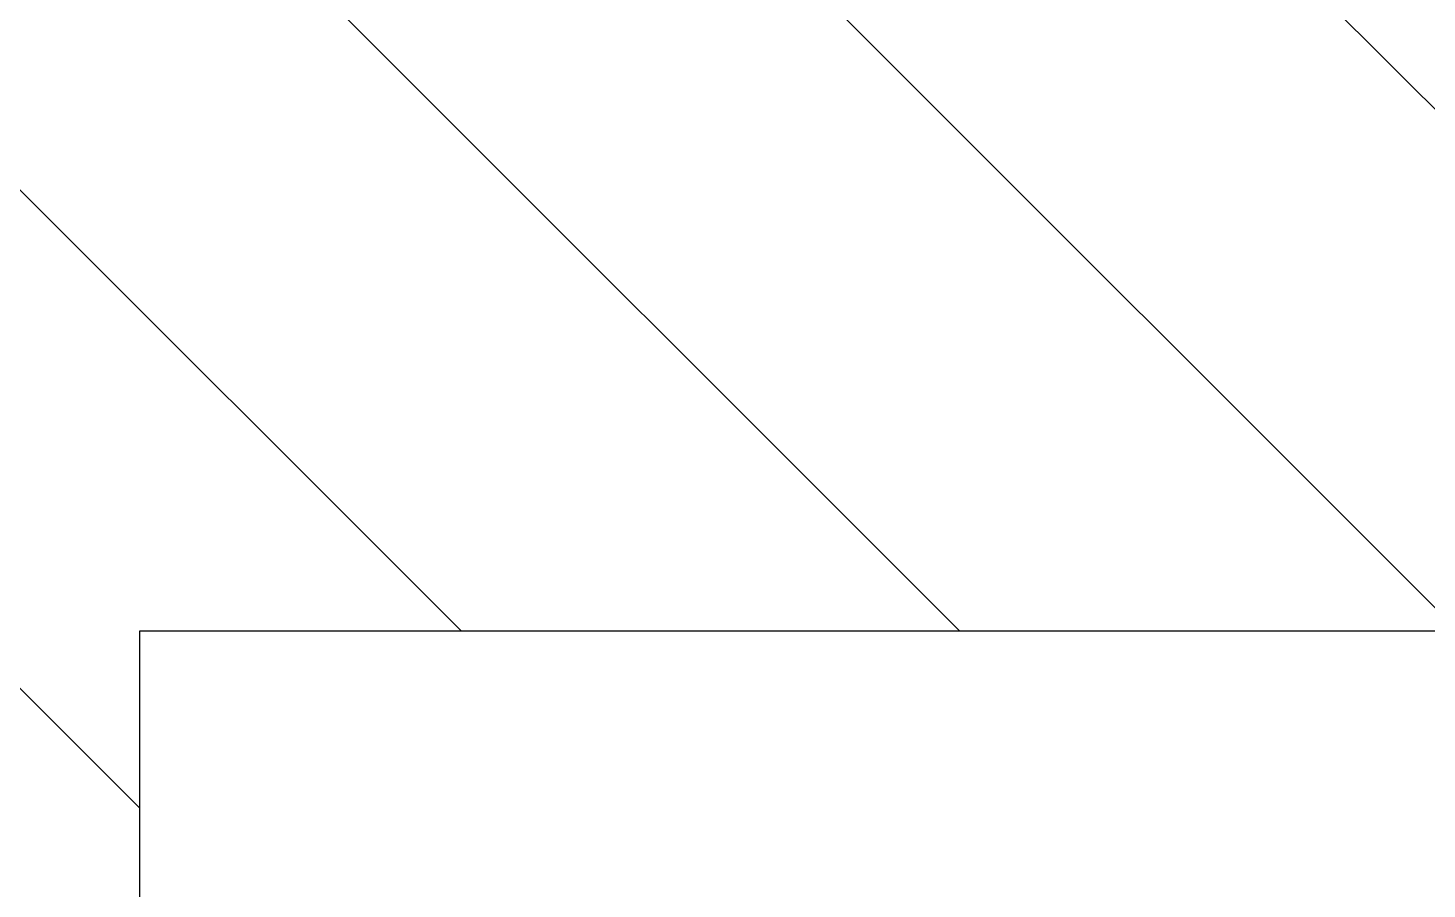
# Model space of a CAD drawing. Header units: millimetres. Extents: x -179594 to 13185, y 0 to 9270.
# Drawn here: x 9151.5 to 9399.6, y 4309.8 to 4462.5 of the extents above; entities that cross this region are included whole.
import ezdxf

# ---------------------------------------------------------------- set-up
doc = ezdxf.new("R2010")
doc.units = ezdxf.units.MM
doc.header["$MEASUREMENT"] = 0
doc.layers.get('0').update_dxf_attribs({"lineweight": 25})
doc.layers.add('D', color=3, linetype='Continuous', lineweight=13)

msp = doc.modelspace()

# ---------------------------------------------------------------- hatches: boundary and pattern name
at = {"layer": 'D'}
h = msp.add_hatch(dxfattribs=at)
h.set_pattern_fill('ANSI31', color=256, scale=500, angle=90, style=0)
h.set_pattern_definition([(135, (27.53, 32.87), (-44.19417, -44.19417), [])])
h.paths.add_polyline_path([(9971.356, 4355.578), (9971.356, 3725.578), (9971.356, 3295.578), (9971.356, 2675.578), (9946.356, 2675.578), (9946.356, 2665.578), (9936.748, 2665.578), (9936.748, 2657.578), (9970.856, 2657.578), (9970.856, 2654.578), (10102.14, 2654.578), (10102.14, 4441.513), (10771.356, 4441.513), (10771.356, 5354.578), (8371.356, 5354.578), (8371.356, 4441.513), (9040.571, 4441.513), (9040.571, 2654.578), (9171.856, 2654.578), (9171.856, 2657.578), (9205.963, 2657.578), (9205.963, 2665.578), (9196.356, 2665.578), (9196.356, 2675.578), (9171.356, 2675.578), (9171.356, 3295.578), (9171.356, 3725.578), (9171.356, 4355.578)])

# ---------------------------------------------------------------- linework, layer by layer
for p, q in [((9171.356, 3725.578), (9171.356, 4355.578)), ((9171.356, 4355.578), (9971.356, 4355.578)), ((9171.356, 4355.578), (9971.356, 4355.578)), ((9171.356, 3725.578), (9171.356, 4355.578))]:
    msp.add_line(p, q)

doc.saveas('drawing.dxf')
